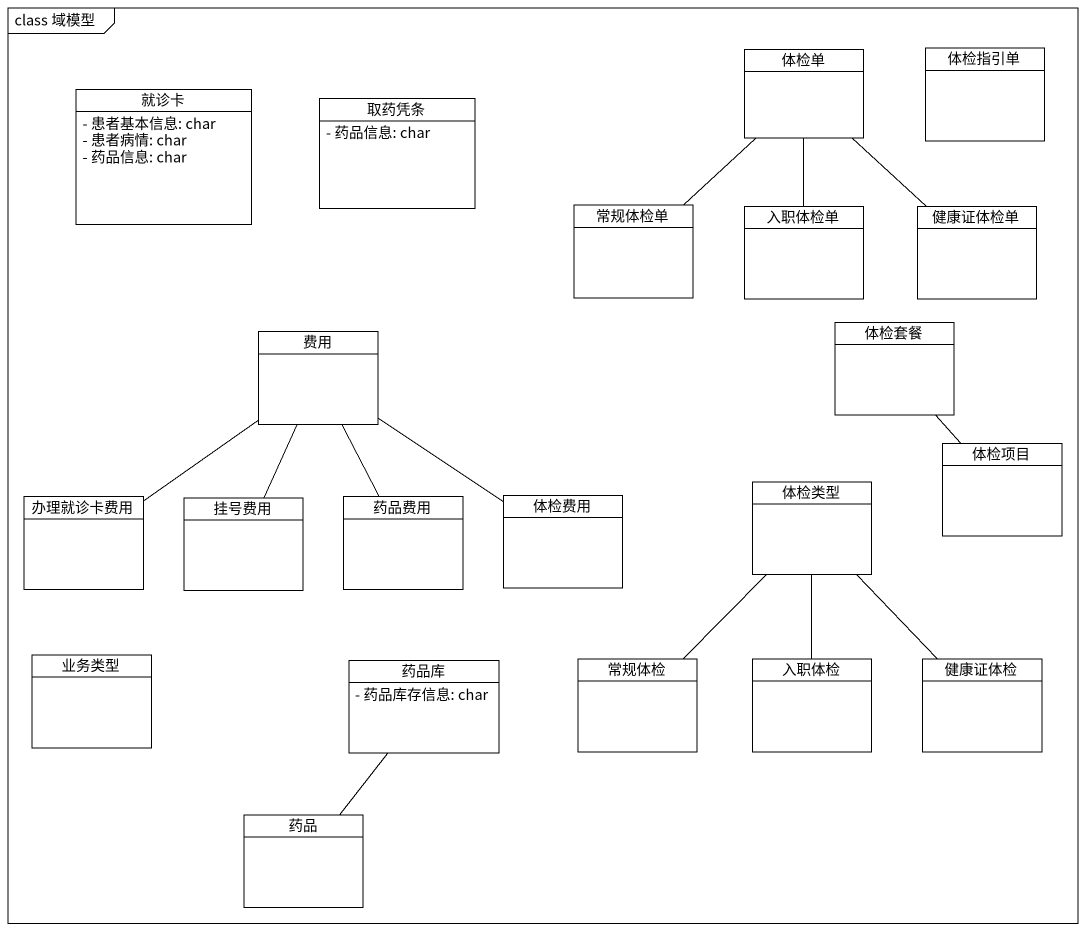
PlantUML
@startuml
mainframe class 域模型
hide circle
hide empty members
skinparam classAttributeIconSize 0
class 就诊卡 {
  - 患者基本信息: char
  - 患者病情: char
  - 药品信息: char
}
class 体检单
class 体检指引单
class 取药凭条 {
  - 药品信息: char
}
class 常规体检单
class 入职体检单
class 健康证体检单
class 费用
class 体检套餐
class 体检项目
class 办理就诊卡费用
class 挂号费用
class 药品费用
class 体检费用
class 体检类型
class 业务类型
class 药品库 {
  - 药品库存信息: char
}
class 常规体检
class 入职体检
class 健康证体检
class 药品
常规体检单 -up- 体检单
入职体检单 -up- 体检单
健康证体检单 -up- 体检单
体检项目 -up- 体检套餐
办理就诊卡费用 -up- 费用
挂号费用 -up- 费用
药品费用 -up- 费用
体检费用 -up- 费用
常规体检 -up- 体检类型
入职体检 -up- 体检类型
健康证体检 -up- 体检类型
药品 -up- 药品库
@enduml
